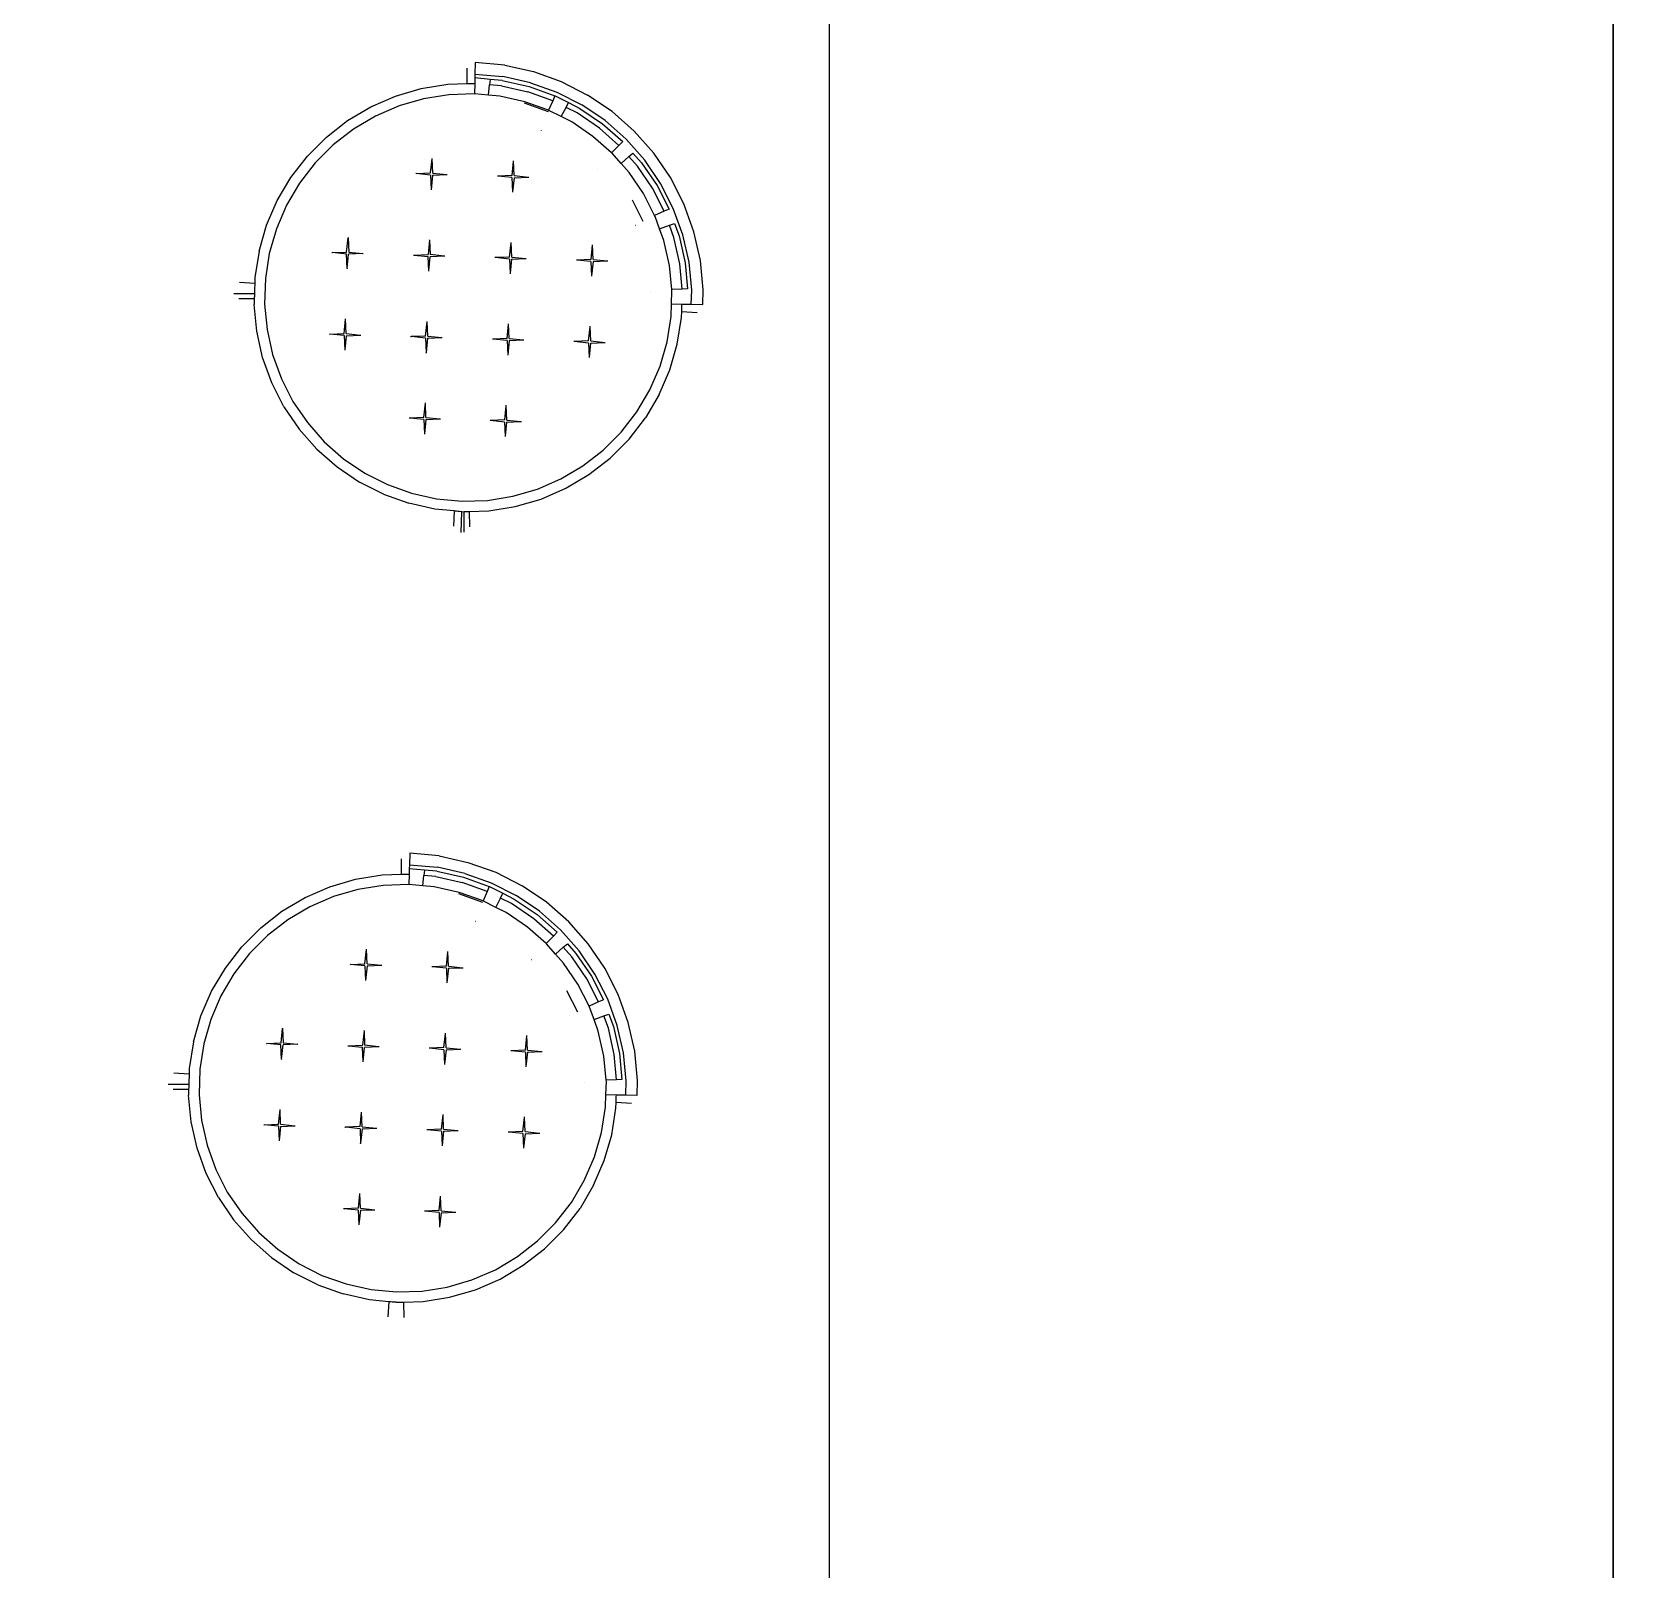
# Model space of a CAD drawing. Header units: millimetres. Extents: x -1966 to 205283, y -140015 to 7000.
# Drawn here: x 99962 to 101504, y -23410 to -21938 of the extents above; entities that cross this region are included whole.
import ezdxf

# ---------------------------------------------------------------- set-up
doc = ezdxf.new("R2010")
doc.units = ezdxf.units.MM
doc.header["$LTSCALE"] = 1000
doc.layers.add('草图平面 01', color=7, linetype='Continuous')

msp = doc.modelspace()

# ---------------------------------------------------------------- hatches: boundary and pattern name
h = msp.add_hatch()
h.set_pattern_fill('ANSI32', color=256)
h.set_pattern_definition([(45, (-300.8124, 21923.082), (-3.36759605, 3.36759605), []), (45, (-298.5674, 21923.082), (-3.36759605, 3.36759605), [])])
h.paths.add_polyline_path([(91775.1, -11556.3), (85475.1, -11556.3), (85475.1, -14456.3), (85675.1, -14456.3), (85675.1, -13956.3), (85675.1, -11756.3), (91775.1, -11756.3)])
h.paths.add_polyline_path([(85475.1, -17576.5), (85475.1, -17713.6, 0.468176), (88775.1, -22150.7), (90477.3, -25756.3), (91477.3, -25756.3), (96875.1, -25756.3), (96875.1, -25656.3), (96875.1, -25556.3), (90698.4, -25556.3), (90602.7, -25556.3), (88975.1, -22156.3), (88975.1, -21156.3), (88775.1, -21156.3), (88775.1, -21950.4, -0.465706), (85665.7, -17776.5), (87775.1, -17776.5), (87775.1, -17576.5), (85668.5, -17576.5), (85675.1, -17076.5), (85675.1, -15356.3), (85475.1, -15356.3)])
h.paths.add_polyline_path([(100725.1, -25556.3), (98875.1, -25556.3), (98875.1, -25756.3), (101675.1, -25756.3), (101675.1, -25356.3), (101475.1, -25356.3), (101475.1, -25556.3)])
h.paths.add_polyline_path([(101675.1, -11556.3), (101275.1, -11556.3), (101275.1, -11756.3), (101475.1, -11756.3), (101475.1, -11956.3), (101675.1, -11956.3)])

# ---------------------------------------------------------------- linework, layer by layer
for p, q in [((100725.1, -25556.3), (100725.1, -20556.3)), ((101475.1, -20556.3), (101475.1, -25556.3)), ((100378.6, -21987.6), (100378.5, -21972.9)), ((100386.3, -21967.6), (100386, -21978.4)), ((100386.3, -21967.4), (100386.3, -21967.6)), ((100414.5, -21970), (100386.3, -21967.4)), ((100414.5, -21970), (100442, -21976.1)), ((100334.6, -21992.3), (100360, -21988.2)), ((100360, -21988.2), (100378.6, -21987.6)), ((100378.6, -21987.6), (100378.8, -21987.6)), ((100378.8, -21987.6), (100379.5, -21987.6)), ((100379.5, -21987.6), (100380.6, -21987.6)), ((100380.6, -21987.6), (100382, -21987.5)), ((100382, -21987.5), (100383.6, -21987.5)), ((100383.6, -21987.5), (100385.7, -21987.4)), ((100385.7, -21987.4), (100385.4, -21997.4)), ((100385.9, -21982.2), (100385.7, -21987.4)), ((100386, -21978.4), (100385.9, -21982.2)), ((100400.5, -21983.6), (100385.9, -21982.2)), ((100386, -21978.4), (100412.8, -21980.9)), ((100399, -21998.6), (100400, -21988.7)), ((100400.5, -21983.6), (100400, -21988.7)), ((100411.4, -21989.8), (100400, -21988.7)), ((100412.1, -21984.7), (100400.5, -21983.6)), ((100411.4, -21989.8), (100436.5, -21995.4)), ((100412.1, -21984.7), (100437.9, -21990.4)), ((100439, -21986.7), (100412.8, -21980.9)), ((100437.9, -21990.4), (100462.4, -21999.2)), ((100439, -21986.7), (100464.3, -21995.8)), ((100442, -21976.1), (100468.6, -21985.7)), ((100468.6, -21985.7), (100493.8, -21998.5)), ((100286.2, -22009.7), (100309.9, -21999.5)), ((100309.9, -21999.5), (100334.6, -21992.3)), ((100336.8, -22002), (100313.3, -22008.9)), ((100360.9, -21998.2), (100336.8, -22002)), ((100385.4, -21997.4), (100360.9, -21998.2)), ((100399, -21998.6), (100385.4, -21997.4)), ((100409.8, -21999.7), (100399, -21998.6)), ((100433.7, -22005), (100409.8, -21999.7)), ((100456.4, -22013.1), (100433.7, -22005)), ((100460.4, -22003.9), (100436.5, -21995.4)), ((100460.4, -22003.9), (100456.4, -22013.1)), ((100462.4, -21999.2), (100460.4, -22003.9)), ((100462.4, -21999.2), (100462.8, -21999.3)), ((100462.8, -21999.3), (100475.5, -22005.8)), ((100464.3, -21995.8), (100488.3, -22007.9)), ((100473.1, -22010.4), (100475.5, -22005.8)), ((100475.5, -22005.8), (100486.3, -22011.3)), ((100517.2, -22014.3), (100493.8, -21998.5)), ((100264.1, -22022.9), (100286.2, -22009.7)), ((100290.8, -22018.7), (100269.7, -22031.1)), ((100313.3, -22008.9), (100290.8, -22018.7)), ((100456.2, -22014.6), (100433.3, -22006.4)), ((100456.8, -22013.2), (100456.4, -22013.1)), ((100468.6, -22019.2), (100456.8, -22013.2)), ((100468.6, -22019.2), (100473.1, -22010.4)), ((100478.6, -22024.3), (100468.6, -22019.2)), ((100483.7, -22015.7), (100473.1, -22010.4)), ((100505, -22030.2), (100483.7, -22015.7)), ((100486.3, -22011.3), (100508.1, -22026.1)), ((100510.5, -22023), (100488.3, -22007.9)), ((100538.4, -22033), (100517.2, -22014.3)), ((100243.8, -22038.7), (100264.1, -22022.9)), ((100269.7, -22031.1), (100250.4, -22046.2)), ((100449.4, -22032.6), (100449.4, -22032.7)), ((100498.9, -22038.1), (100478.6, -22024.3)), ((100523.8, -22046.7), (100505, -22030.2)), ((100508.1, -22026.1), (100527.4, -22043)), ((100530.7, -22040.8), (100510.5, -22023)), ((100557.1, -22054.2), (100538.4, -22033)), ((100225.6, -22056.9), (100243.8, -22038.7)), ((100250.4, -22046.2), (100233.1, -22063.5)), ((100516.7, -22053.8), (100498.9, -22038.1)), ((100523.8, -22046.7), (100516.7, -22053.8)), ((100527.4, -22043), (100523.8, -22046.7)), ((100548.5, -22060.9), (100530.7, -22040.8)), ((100209.8, -22077.3), (100225.6, -22056.9)), ((100233.1, -22063.5), (100218.1, -22082.9)), ((100343.5, -22073.1), (100344.9, -22059.5)), ((100344.9, -22059.5), (100344.9, -22059.2)), ((100345.5, -22073.2), (100344.9, -22059.5)), ((100421.5, -22075.5), (100422.9, -22061.9)), ((100422.9, -22061.9), (100422.9, -22061.5)), ((100423.5, -22075.6), (100422.9, -22061.9)), ((100517.2, -22054.2), (100516.7, -22053.8)), ((100525.8, -22063.9), (100517.2, -22054.2)), ((100525.8, -22063.9), (100533.3, -22057.3)), ((100533.5, -22072.6), (100525.8, -22063.9)), ((100533.3, -22057.3), (100537.2, -22054)), ((100541.4, -22066.5), (100533.3, -22057.3)), ((100537.2, -22054), (100545.4, -22063.3)), ((100555.9, -22087.7), (100541.4, -22066.5)), ((100545.4, -22063.3), (100560.3, -22085.1)), ((100563.6, -22083.1), (100548.5, -22060.9)), ((100573.1, -22077.5), (100557.1, -22054.2)), ((100196.8, -22099.4), (100209.8, -22077.3)), ((100218.1, -22082.9), (100205.7, -22104)), ((100329.8, -22073.7), (100329.5, -22073.7)), ((100329.8, -22073.7), (100343.5, -22073.1)), ((100343.4, -22075.1), (100329.8, -22073.7)), ((100343.4, -22075.1), (100344, -22089.2)), ((100345.4, -22075.2), (100344, -22089.2)), ((100345.4, -22075.2), (100359.1, -22074.6)), ((100345.5, -22073.2), (100359.1, -22074.6)), ((100359.1, -22074.6), (100359.5, -22074.6)), ((100407.8, -22076.1), (100407.4, -22076.1)), ((100421.5, -22075.5), (100407.8, -22076.1)), ((100421.4, -22077.5), (100407.8, -22076.1)), ((100421.4, -22077.5), (100422, -22091.2)), ((100423.4, -22077.6), (100422, -22091.2)), ((100423.4, -22077.6), (100437.1, -22077)), ((100423.5, -22075.6), (100437.1, -22077)), ((100437.1, -22077), (100437.4, -22077)), ((100503, -22069.4), (100503, -22069.4)), ((100547.3, -22092.8), (100533.5, -22072.6)), ((100575.8, -22107.1), (100563.6, -22083.1)), ((100585.9, -22102.7), (100573.1, -22077.5)), ((100422, -22091.2), (100422, -22091.5)), ((100557.9, -22113.7), (100547.3, -22092.8)), ((100567.1, -22109.7), (100555.9, -22087.7)), ((100560.3, -22085.1), (100571.8, -22107.6)), ((100186.6, -22123.1), (100196.8, -22099.4)), ((100205.7, -22104), (100196, -22126.5)), ((100547, -22119.6), (100536.6, -22099.1)), ((100567.1, -22109.7), (100557.9, -22113.7)), ((100558.4, -22114.6), (100557.9, -22113.7)), ((100571.8, -22107.6), (100567.1, -22109.7)), ((100585, -22132.3), (100575.8, -22107.1)), ((100595.5, -22129.3), (100585.9, -22102.7)), ((100179.4, -22147.8), (100186.6, -22123.1)), ((100196, -22126.5), (100189.2, -22150)), ((100539.5, -22123.2), (100539.4, -22123.2)), ((100562.7, -22126.5), (100558.4, -22114.6)), ((100562.7, -22126.5), (100572.1, -22123.1)), ((100566.7, -22137.7), (100562.7, -22126.5)), ((100572.1, -22123.1), (100576.9, -22121.4)), ((100576.3, -22134.9), (100572.1, -22123.1)), ((100576.9, -22121.4), (100581.3, -22133.4)), ((100601.7, -22156.8), (100595.5, -22129.3)), ((100263.2, -22148.8), (100264.6, -22135.1)), ((100264.6, -22134.8), (100264.6, -22135.1)), ((100264.6, -22135.1), (100265.2, -22148.8)), ((100342.5, -22137.5), (100341.1, -22151.1)), ((100342.5, -22137.5), (100342.6, -22137.1)), ((100342.5, -22137.5), (100343.1, -22151.2)), ((100419.1, -22153.5), (100420.5, -22139.8)), ((100420.5, -22139.8), (100420.5, -22139.5)), ((100421.1, -22153.5), (100420.5, -22139.8)), ((100497.1, -22155.8), (100498.5, -22142.2)), ((100498.5, -22142.2), (100498.5, -22141.9)), ((100499.1, -22155.9), (100498.5, -22142.2)), ((100572.1, -22161.6), (100566.7, -22137.7)), ((100582, -22160), (100576.3, -22134.9)), ((100581.3, -22133.4), (100587, -22159.2)), ((100590.9, -22158.6), (100585, -22132.3)), ((100179.4, -22147.8), (100175.4, -22173.2)), ((100189.2, -22150), (100185.4, -22174.2)), ((100249.1, -22149.3), (100249.5, -22149.3)), ((100249.5, -22149.3), (100263.2, -22148.8)), ((100263.1, -22150.8), (100249.5, -22149.3)), ((100263.7, -22164.4), (100263.1, -22150.8)), ((100263.7, -22164.4), (100265.1, -22150.8)), ((100278.8, -22150.2), (100265.1, -22150.8)), ((100265.2, -22148.8), (100278.8, -22150.2)), ((100278.8, -22150.2), (100279.1, -22150.2)), ((100327.1, -22151.7), (100327.5, -22151.7)), ((100327.5, -22151.7), (100341.1, -22151.1)), ((100327.5, -22151.7), (100341.1, -22153.1)), ((100341.7, -22166.8), (100341.1, -22153.1)), ((100341.7, -22166.8), (100343.1, -22153.2)), ((100356.8, -22152.6), (100343.1, -22151.2)), ((100356.8, -22152.6), (100343.1, -22153.2)), ((100357.1, -22152.6), (100356.8, -22152.6)), ((100405.4, -22154.1), (100405.1, -22154)), ((100419.1, -22153.5), (100405.4, -22154.1)), ((100419, -22155.5), (100405.4, -22154.1)), ((100419, -22155.5), (100419.6, -22169.1)), ((100421, -22155.5), (100419.6, -22169.1)), ((100421, -22155.5), (100434.7, -22154.9)), ((100421.1, -22153.5), (100434.7, -22154.9)), ((100434.7, -22154.9), (100435.1, -22155)), ((100483.4, -22156.4), (100483, -22156.4)), ((100497.1, -22155.8), (100483.4, -22156.4)), ((100497, -22157.8), (100483.4, -22156.4)), ((100497, -22157.8), (100497.6, -22171.5)), ((100499, -22157.9), (100497.6, -22171.5)), ((100499, -22157.9), (100512.7, -22157.3)), ((100499.1, -22155.9), (100512.7, -22157.3)), ((100512.7, -22157.3), (100513, -22157.3)), ((100584.3, -22184.2), (100582, -22160)), ((100587, -22159.2), (100589.4, -22184)), ((100593.4, -22185.3), (100590.9, -22158.6)), ((100604.4, -22185), (100601.7, -22156.8)), ((100175.4, -22173.2), (100175.2, -22179)), ((100185.4, -22174.2), (100184.6, -22198.7)), ((100263.7, -22164.4), (100263.7, -22164.8)), ((100341.7, -22167.1), (100341.7, -22166.8)), ((100419.6, -22169.1), (100419.6, -22169.5)), ((100497.6, -22171.5), (100497.6, -22171.8)), ((100574.3, -22184.6), (100572.1, -22161.6)), ((100155.2, -22188.3), (100175, -22188.3)), ((100175.2, -22179), (100160.6, -22178)), ((100174.9, -22191.2), (100174.8, -22192.3)), ((100175, -22188.3), (100174.9, -22189.8)), ((100174.9, -22189.8), (100174.9, -22191.2)), ((100175.1, -22184), (100175, -22188.3)), ((100175.2, -22181), (100175.1, -22182.4)), ((100175.1, -22182.4), (100175.1, -22184)), ((100175.2, -22179), (100175.2, -22179.2)), ((100175.2, -22179.2), (100175.2, -22179.9)), ((100175.2, -22179.9), (100175.2, -22181)), ((100553.7, -22186.6), (100553.7, -22186.5)), ((100574.1, -22198.2), (100574.4, -22185.9)), ((100584.3, -22184.2), (100574.3, -22184.6)), ((100574.4, -22185.9), (100574.3, -22184.6)), ((100589.4, -22184), (100584.3, -22184.2)), ((100593, -22198.7), (100593.4, -22185.3)), ((100604, -22199.1), (100604.4, -22185)), ((100160.1, -22193.3), (100174.8, -22193.3)), ((100174.8, -22193.3), (100174.6, -22199)), ((100177.1, -22224.6), (100174.6, -22199)), ((100174.8, -22192.3), (100174.8, -22193)), ((100174.8, -22193), (100174.8, -22193.3)), ((100184.6, -22198.7), (100187, -22223)), ((100573.7, -22210.4), (100574.1, -22198.2)), ((100574.1, -22198.2), (100584, -22198.5)), ((100583.6, -22211.3), (100583.8, -22205.6)), ((100583.8, -22204.7), (100583.9, -22203.6)), ((100583.8, -22205.4), (100583.8, -22204.7)), ((100583.8, -22205.6), (100583.8, -22205.4)), ((100583.8, -22205.6), (100598.5, -22206.6)), ((100583.9, -22202.2), (100584, -22200.6)), ((100583.9, -22203.6), (100583.9, -22202.2)), ((100584, -22198.5), (100593, -22198.7)), ((100584, -22200.6), (100584, -22198.5)), ((100593, -22198.7), (100604, -22199.1)), ((100260.8, -22226.7), (100262.2, -22213.1)), ((100262.2, -22213.1), (100262.2, -22212.8)), ((100262.8, -22226.8), (100262.2, -22213.1)), ((100338.8, -22229.1), (100340.2, -22215.5)), ((100340.2, -22215.5), (100340.2, -22215.1)), ((100340.8, -22229.1), (100340.2, -22215.5)), ((100416.7, -22231.4), (100418.2, -22217.8)), ((100418.2, -22217.8), (100418.2, -22217.5)), ((100418.7, -22231.5), (100418.2, -22217.8)), ((100494.7, -22233.8), (100496.1, -22220.2)), ((100496.1, -22220.2), (100496.1, -22219.8)), ((100496.7, -22233.8), (100496.1, -22220.2)), ((100569.9, -22234.6), (100573.7, -22210.4)), ((100579.6, -22236.8), (100583.6, -22211.3)), ((100182.7, -22249.7), (100177.1, -22224.6)), ((100187, -22223), (100192.3, -22246.9)), ((100246.8, -22227.3), (100247.1, -22227.3)), ((100247.1, -22227.3), (100260.8, -22226.7)), ((100260.8, -22228.7), (100247.1, -22227.3)), ((100260.8, -22228.7), (100261.3, -22242.4)), ((100262.8, -22228.8), (100261.3, -22242.4)), ((100262.8, -22226.8), (100276.4, -22228.2)), ((100262.8, -22228.8), (100276.4, -22228.2)), ((100276.4, -22228.2), (100276.8, -22228.2)), ((100324.4, -22229.6), (100324.8, -22229.7)), ((100325.1, -22229.7), (100324.8, -22229.7)), ((100338.8, -22229.1), (100325.1, -22229.7)), ((100338.7, -22231.1), (100325.1, -22229.7)), ((100338.7, -22231.1), (100339.3, -22244.8)), ((100340.7, -22231.1), (100339.3, -22244.8)), ((100340.7, -22231.1), (100354.4, -22230.6)), ((100340.8, -22229.1), (100354.4, -22230.6)), ((100354.4, -22230.6), (100354.7, -22230.6)), ((100403.1, -22232), (100402.7, -22232)), ((100416.7, -22231.4), (100403.1, -22232)), ((100416.7, -22233.4), (100403.1, -22232)), ((100416.7, -22233.4), (100417.3, -22247.1)), ((100418.7, -22233.5), (100417.3, -22247.1)), ((100418.7, -22231.5), (100432.4, -22232.9)), ((100418.7, -22233.5), (100432.4, -22232.9)), ((100432.4, -22232.9), (100432.7, -22232.9)), ((100481, -22234.4), (100480.7, -22234.4)), ((100494.7, -22233.8), (100481, -22234.4)), ((100494.6, -22235.8), (100481, -22234.4)), ((100494.6, -22235.8), (100495.2, -22249.5)), ((100496.6, -22235.8), (100495.2, -22249.5)), ((100496.6, -22235.8), (100510.3, -22235.3)), ((100496.7, -22233.8), (100510.3, -22235.3)), ((100510.3, -22235.3), (100510.7, -22235.3)), ((100563.1, -22258.1), (100569.9, -22234.6)), ((100572.5, -22261.5), (100579.6, -22236.8)), ((100191.5, -22273.9), (100182.7, -22249.7)), ((100192.3, -22246.9), (100200.7, -22270)), ((100261.3, -22242.4), (100261.3, -22242.7)), ((100339.3, -22244.8), (100339.3, -22245.1)), ((100339.3, -22245.4), (100339.3, -22245.1)), ((100417.3, -22247.1), (100417.3, -22247.5)), ((100495.2, -22249.5), (100495.2, -22249.8)), ((100553.4, -22280.6), (100563.1, -22258.1)), ((100562.3, -22285.1), (100572.5, -22261.5)), ((100203.2, -22296.9), (100191.5, -22273.9)), ((100200.7, -22270), (100211.8, -22291.8)), ((100540.9, -22301.7), (100553.4, -22280.6)), ((100203.2, -22296.9), (100217.7, -22318.1)), ((100211.8, -22291.8), (100225.6, -22312)), ((100337.1, -22307.1), (100338.5, -22293.4)), ((100338.5, -22293.4), (100338.6, -22293.1)), ((100339.1, -22307.1), (100338.5, -22293.4)), ((100414.4, -22309.4), (100415.8, -22295.8)), ((100415.8, -22295.8), (100415.8, -22295.4)), ((100416.4, -22309.5), (100415.8, -22295.8)), ((100562.3, -22285.1), (100549.2, -22307.3)), ((100225.6, -22312), (100241.8, -22330.3)), ((100323.5, -22307.7), (100323.1, -22307.6)), ((100337.1, -22307.1), (100323.5, -22307.7)), ((100337.1, -22309.1), (100323.5, -22307.7)), ((100337.1, -22309.1), (100337.7, -22322.7)), ((100339.1, -22309.1), (100337.7, -22322.7)), ((100339.1, -22307.1), (100352.8, -22308.5)), ((100339.1, -22309.1), (100352.8, -22308.5)), ((100352.8, -22308.5), (100353.1, -22308.5)), ((100400.7, -22310), (100400.4, -22310)), ((100414.4, -22309.4), (100400.7, -22310)), ((100414.3, -22311.4), (100400.7, -22310)), ((100414.3, -22311.4), (100414.9, -22325.1)), ((100416.3, -22311.5), (100414.9, -22325.1)), ((100416.3, -22311.5), (100430, -22310.9)), ((100416.4, -22309.5), (100430, -22310.9)), ((100430, -22310.9), (100430.4, -22310.9)), ((100526, -22321.1), (100540.9, -22301.7)), ((100533.5, -22327.7), (100549.2, -22307.3)), ((100234.7, -22337.4), (100217.7, -22318.1)), ((100337.7, -22322.7), (100337.7, -22323.1)), ((100414.9, -22325.1), (100414.9, -22325.4)), ((100508.7, -22338.4), (100526, -22321.1)), ((100515.3, -22345.9), (100533.5, -22327.7)), ((100234.7, -22337.4), (100254.1, -22354.4)), ((100241.8, -22330.3), (100260.2, -22346.5)), ((100489.3, -22353.4), (100508.7, -22338.4)), ((100254.1, -22354.4), (100275.4, -22368.9)), ((100260.2, -22346.5), (100280.5, -22360.3)), ((100280.5, -22360.3), (100302.3, -22371.3)), ((100468.3, -22365.9), (100489.3, -22353.4)), ((100495, -22361.7), (100515.3, -22345.9)), ((100298.3, -22380.5), (100275.4, -22368.9)), ((100302.3, -22371.3), (100325.3, -22379.6)), ((100422.3, -22382.5), (100445.8, -22375.7)), ((100445.8, -22375.7), (100468.3, -22365.9)), ((100449.2, -22385.1), (100472.8, -22374.8)), ((100472.8, -22374.8), (100495, -22361.7)), ((100298.3, -22380.5), (100322.6, -22389.2)), ((100347.7, -22394.8), (100322.6, -22389.2)), ((100325.3, -22379.6), (100349.3, -22384.9)), ((100349.3, -22384.9), (100373.6, -22387.2)), ((100373.6, -22387.2), (100398.1, -22386.4)), ((100398.1, -22386.4), (100422.3, -22382.5)), ((100424.5, -22392.3), (100449.2, -22385.1)), ((100366.2, -22396.5), (100347.7, -22394.8)), ((100366.2, -22396.5), (100365.3, -22411.2)), ((100366.5, -22396.6), (100366.2, -22396.5)), ((100367.2, -22396.6), (100366.5, -22396.6)), ((100368.3, -22396.7), (100367.2, -22396.6)), ((100369.6, -22396.9), (100368.3, -22396.7)), ((100371.2, -22397), (100369.6, -22396.9)), ((100373.3, -22397.2), (100371.2, -22397)), ((100372.7, -22417), (100373.3, -22397.2)), ((100373.3, -22397.2), (100375.5, -22397.1)), ((100375.5, -22397.1), (100377, -22397.1)), ((100375.6, -22416.9), (100375.5, -22397.1)), ((100377, -22397.1), (100378.4, -22397)), ((100378.4, -22397), (100379.5, -22397)), ((100379.5, -22397), (100380.2, -22397)), ((100380.2, -22397), (100380.5, -22397)), ((100380.5, -22397), (100399.1, -22396.4)), ((100380.5, -22397), (100380.6, -22411.7)), ((100399.1, -22396.4), (100424.5, -22392.3)), ((100315.8, -22744.2), (100315.7, -22729.5)), ((100323.6, -22724.2), (100323.2, -22735)), ((100323.6, -22724), (100323.6, -22724.2)), ((100351.7, -22726.6), (100323.6, -22724)), ((100351.7, -22726.6), (100379.3, -22732.8)), ((100271.8, -22748.9), (100297.2, -22744.8)), ((100297.2, -22744.8), (100315.8, -22744.2)), ((100315.8, -22744.2), (100316, -22744.2)), ((100316, -22744.2), (100316.8, -22744.2)), ((100316.8, -22744.2), (100317.9, -22744.2)), ((100317.9, -22744.2), (100319.3, -22744.1)), ((100319.3, -22744.1), (100320.8, -22744.1)), ((100320.8, -22744.1), (100323, -22744)), ((100323, -22744), (100322.6, -22754)), ((100323.1, -22738.9), (100323, -22744)), ((100323.2, -22735), (100323.1, -22738.9)), ((100337.7, -22740.2), (100323.1, -22738.9)), ((100323.2, -22735), (100350, -22737.5)), ((100336.2, -22755.3), (100337.2, -22745.3)), ((100337.7, -22740.2), (100337.2, -22745.3)), ((100348.6, -22746.4), (100337.2, -22745.3)), ((100349.4, -22741.3), (100337.7, -22740.2)), ((100348.6, -22746.4), (100373.7, -22752)), ((100349.4, -22741.3), (100375.1, -22747)), ((100376.2, -22743.3), (100350, -22737.5)), ((100376.2, -22743.3), (100401.5, -22752.4)), ((100379.3, -22732.8), (100405.9, -22742.3)), ((100405.9, -22742.3), (100431.1, -22755.1)), ((100223.5, -22766.4), (100247.1, -22756.1)), ((100247.1, -22756.1), (100271.8, -22748.9)), ((100274, -22758.7), (100250.5, -22765.5)), ((100298.2, -22754.8), (100274, -22758.7)), ((100322.6, -22754), (100298.2, -22754.8)), ((100336.2, -22755.3), (100322.6, -22754)), ((100347, -22756.3), (100336.2, -22755.3)), ((100370.9, -22761.6), (100347, -22756.3)), ((100393.7, -22769.7), (100370.9, -22761.6)), ((100397.6, -22760.6), (100373.7, -22752)), ((100375.1, -22747), (100399.6, -22755.8)), ((100397.6, -22760.6), (100393.7, -22769.7)), ((100399.6, -22755.8), (100397.6, -22760.6)), ((100399.6, -22755.8), (100400, -22756)), ((100400, -22756), (100412.7, -22762.4)), ((100401.5, -22752.4), (100425.5, -22764.6)), ((100454.4, -22771), (100431.1, -22755.1)), ((100201.3, -22779.5), (100223.5, -22766.4)), ((100228, -22775.3), (100207, -22787.8)), ((100250.5, -22765.5), (100228, -22775.3)), ((100393.4, -22771.2), (100370.5, -22763)), ((100394, -22769.9), (100393.7, -22769.7)), ((100405.8, -22775.9), (100394, -22769.9)), ((100405.8, -22775.9), (100410.4, -22767)), ((100415.8, -22780.9), (100405.8, -22775.9)), ((100410.4, -22767), (100412.7, -22762.4)), ((100420.9, -22772.3), (100410.4, -22767)), ((100412.7, -22762.4), (100423.5, -22767.9)), ((100442.2, -22786.8), (100420.9, -22772.3)), ((100423.5, -22767.9), (100445.4, -22782.7)), ((100447.7, -22779.6), (100425.5, -22764.6)), ((100475.7, -22789.6), (100454.4, -22771)), ((100181, -22795.3), (100201.3, -22779.5)), ((100207, -22787.8), (100187.6, -22802.8)), ((100386.7, -22789.3), (100386.6, -22789.4)), ((100436.1, -22794.7), (100415.8, -22780.9)), ((100461, -22803.3), (100442.2, -22786.8)), ((100445.4, -22782.7), (100464.6, -22799.7)), ((100467.9, -22797.4), (100447.7, -22779.6)), ((100494.4, -22810.8), (100475.7, -22789.6)), ((100162.8, -22813.5), (100181, -22795.3)), ((100187.6, -22802.8), (100170.3, -22820.1)), ((100454, -22810.4), (100436.1, -22794.7)), ((100461, -22803.3), (100454, -22810.4)), ((100464.6, -22799.7), (100461, -22803.3)), ((100485.7, -22817.5), (100467.9, -22797.4)), ((100147.1, -22833.9), (100162.8, -22813.5)), ((100170.3, -22820.1), (100155.3, -22839.5)), ((100280.7, -22829.8), (100282.1, -22816.1)), ((100282.1, -22816.1), (100282.1, -22815.8)), ((100282.7, -22829.8), (100282.1, -22816.1)), ((100358.7, -22832.1), (100360.1, -22818.5)), ((100360.1, -22818.5), (100360.1, -22818.2)), ((100360.7, -22832.2), (100360.1, -22818.5)), ((100454.5, -22810.9), (100454, -22810.4)), ((100463, -22820.5), (100454.5, -22810.9)), ((100463, -22820.5), (100470.5, -22814)), ((100470.7, -22829.2), (100463, -22820.5)), ((100470.5, -22814), (100474.4, -22810.6)), ((100478.6, -22823.1), (100470.5, -22814)), ((100474.4, -22810.6), (100482.6, -22819.9)), ((100493.1, -22844.3), (100478.6, -22823.1)), ((100482.6, -22819.9), (100497.5, -22841.7)), ((100500.8, -22839.7), (100485.7, -22817.5)), ((100510.3, -22834.1), (100494.4, -22810.8)), ((100134, -22856.1), (100147.1, -22833.9)), ((100267, -22830.4), (100266.7, -22830.3)), ((100267, -22830.4), (100280.7, -22829.8)), ((100280.7, -22831.8), (100267, -22830.4)), ((100280.7, -22831.8), (100281.2, -22845.8)), ((100282.7, -22831.8), (100281.2, -22845.8)), ((100282.7, -22829.8), (100296.3, -22831.2)), ((100282.7, -22831.8), (100296.3, -22831.2)), ((100296.3, -22831.2), (100296.7, -22831.3)), ((100345, -22832.7), (100344.7, -22832.7)), ((100358.7, -22832.1), (100345, -22832.7)), ((100358.6, -22834.1), (100345, -22832.7)), ((100358.6, -22834.1), (100359.2, -22847.8)), ((100360.6, -22834.2), (100359.2, -22847.8)), ((100360.6, -22834.2), (100374.3, -22833.6)), ((100360.7, -22832.2), (100374.3, -22833.6)), ((100374.3, -22833.6), (100374.7, -22833.6)), ((100440.3, -22826), (100440.2, -22826)), ((100484.5, -22849.4), (100470.7, -22829.2)), ((100523.1, -22859.3), (100510.3, -22834.1)), ((100155.3, -22839.5), (100142.9, -22860.6)), ((100359.2, -22847.8), (100359.2, -22848.1)), ((100495.2, -22870.3), (100484.5, -22849.4)), ((100504.3, -22866.3), (100493.1, -22844.3)), ((100497.5, -22841.7), (100509, -22864.2)), ((100513.1, -22863.7), (100500.8, -22839.7)), ((100123.8, -22879.7), (100134, -22856.1)), ((100142.9, -22860.6), (100133.2, -22883.1)), ((100484.3, -22876.2), (100473.8, -22855.8)), ((100504.3, -22866.3), (100495.2, -22870.3)), ((100509, -22864.2), (100504.3, -22866.3)), ((100522.2, -22889), (100513.1, -22863.7)), ((100532.7, -22885.9), (100523.1, -22859.3)), ((100116.6, -22904.4), (100123.8, -22879.7)), ((100133.2, -22883.1), (100126.4, -22906.6)), ((100476.7, -22879.8), (100476.7, -22879.8)), ((100495.6, -22871.3), (100495.2, -22870.3)), ((100499.9, -22883.1), (100495.6, -22871.3)), ((100499.9, -22883.1), (100509.3, -22879.7)), ((100504, -22894.3), (100499.9, -22883.1)), ((100509.3, -22879.7), (100514.1, -22878)), ((100513.6, -22891.5), (100509.3, -22879.7)), ((100514.1, -22878), (100518.5, -22890)), ((100200.4, -22905.4), (100201.8, -22891.8)), ((100201.8, -22891.4), (100201.8, -22891.8)), ((100201.8, -22891.8), (100202.4, -22905.4)), ((100279.8, -22894.1), (100278.4, -22907.7)), ((100279.8, -22894.1), (100279.8, -22893.8)), ((100279.8, -22894.1), (100280.4, -22907.8)), ((100356.3, -22910.1), (100357.7, -22896.5)), ((100357.7, -22896.5), (100357.8, -22896.1)), ((100358.3, -22910.2), (100357.7, -22896.5)), ((100434.3, -22912.4), (100435.7, -22898.8)), ((100435.7, -22898.8), (100435.7, -22898.5)), ((100436.3, -22912.5), (100435.7, -22898.8)), ((100509.3, -22918.2), (100504, -22894.3)), ((100519.2, -22916.6), (100513.6, -22891.5)), ((100518.5, -22890), (100524.3, -22915.8)), ((100528.1, -22915.2), (100522.2, -22889)), ((100538.9, -22913.4), (100532.7, -22885.9)), ((100116.6, -22904.4), (100112.6, -22929.9)), ((100126.4, -22906.6), (100122.6, -22930.8)), ((100186.4, -22906), (100186.7, -22906)), ((100186.7, -22906), (100200.4, -22905.4)), ((100200.3, -22907.4), (100186.7, -22906)), ((100200.9, -22921.1), (100200.3, -22907.4)), ((100200.9, -22921.1), (100202.3, -22907.4)), ((100216, -22906.9), (100202.3, -22907.4)), ((100202.4, -22905.4), (100216, -22906.9)), ((100216, -22906.9), (100216.4, -22906.9)), ((100264.3, -22908.3), (100264.7, -22908.3)), ((100264.7, -22908.3), (100278.4, -22907.7)), ((100264.7, -22908.3), (100278.3, -22909.7)), ((100278.9, -22923.4), (100278.3, -22909.7)), ((100278.9, -22923.4), (100280.3, -22909.8)), ((100294, -22909.2), (100280.3, -22909.8)), ((100294, -22909.2), (100280.4, -22907.8)), ((100294.3, -22909.2), (100294, -22909.2)), ((100342.7, -22910.7), (100342.3, -22910.7)), ((100356.3, -22910.1), (100342.7, -22910.7)), ((100356.3, -22912.1), (100342.7, -22910.7)), ((100356.3, -22912.1), (100356.9, -22925.8)), ((100358.3, -22912.1), (100356.9, -22925.8)), ((100358.3, -22910.2), (100372, -22911.6)), ((100358.3, -22912.1), (100372, -22911.6)), ((100372, -22911.6), (100372.3, -22911.6)), ((100420.6, -22913), (100420.3, -22913)), ((100434.3, -22912.4), (100420.6, -22913)), ((100434.2, -22914.4), (100420.6, -22913)), ((100434.2, -22914.4), (100434.8, -22928.1)), ((100436.2, -22914.5), (100434.8, -22928.1)), ((100436.2, -22914.5), (100449.9, -22913.9)), ((100436.3, -22912.5), (100449.9, -22913.9)), ((100449.9, -22913.9), (100450.3, -22913.9)), ((100524.3, -22915.8), (100526.6, -22940.6)), ((100530.7, -22941.9), (100528.1, -22915.2)), ((100541.6, -22941.6), (100538.9, -22913.4)), ((100112.6, -22929.9), (100112.5, -22935.6)), ((100122.6, -22930.8), (100121.9, -22955.3)), ((100200.9, -22921.1), (100200.9, -22921.4)), ((100278.9, -22923.8), (100278.9, -22923.4)), ((100356.9, -22925.8), (100356.9, -22926.1)), ((100434.8, -22928.1), (100434.8, -22928.5)), ((100511.5, -22941.2), (100509.3, -22918.2)), ((100521.5, -22940.8), (100519.2, -22916.6)), ((100092.4, -22945), (100112.2, -22944.9)), ((100112.5, -22935.6), (100097.8, -22934.6)), ((100112.2, -22944.9), (100112.1, -22946.4)), ((100112.1, -22946.4), (100112.1, -22947.8)), ((100112.3, -22940.6), (100112.2, -22944.9)), ((100112.4, -22939), (100112.3, -22940.6)), ((100112.5, -22935.8), (100112.4, -22936.5)), ((100112.4, -22936.5), (100112.4, -22937.7)), ((100112.4, -22937.7), (100112.4, -22939)), ((100112.5, -22935.6), (100112.5, -22935.8)), ((100490.9, -22943.2), (100490.9, -22943.2)), ((100511.3, -22954.8), (100511.7, -22942.6)), ((100521.5, -22940.8), (100511.5, -22941.2)), ((100511.7, -22942.6), (100511.5, -22941.2)), ((100526.6, -22940.6), (100521.5, -22940.8)), ((100530.3, -22955.4), (100530.7, -22941.9)), ((100541.2, -22955.7), (100541.6, -22941.6)), ((100097.3, -22949.9), (100112, -22949.9)), ((100112, -22949.9), (100111.9, -22955.6)), ((100114.3, -22981.2), (100111.9, -22955.6)), ((100112.1, -22948.9), (100112, -22949.6)), ((100112, -22949.6), (100112, -22949.9)), ((100112.1, -22947.8), (100112.1, -22948.9)), ((100121.9, -22955.3), (100124.2, -22979.6)), ((100510.9, -22967), (100511.3, -22954.8)), ((100511.3, -22954.8), (100521.3, -22955.1)), ((100520.9, -22968), (100521, -22962.2)), ((100521, -22962.2), (100521.1, -22962)), ((100521, -22962.2), (100535.7, -22963.2)), ((100521.1, -22960.2), (100521.2, -22958.8)), ((100521.1, -22961.3), (100521.1, -22960.2)), ((100521.1, -22962), (100521.1, -22961.3)), ((100521.2, -22957.2), (100521.3, -22955.1)), ((100521.2, -22958.8), (100521.2, -22957.2)), ((100521.3, -22955.1), (100530.3, -22955.4)), ((100530.3, -22955.4), (100541, -22955.7)), ((100541, -22955.7), (100541.2, -22955.7)), ((100198.1, -22983.3), (100199.5, -22969.7)), ((100199.5, -22969.7), (100199.5, -22969.4)), ((100200, -22983.4), (100199.5, -22969.7)), ((100276, -22985.7), (100277.4, -22972.1)), ((100277.4, -22972.1), (100277.4, -22971.7)), ((100278, -22985.8), (100277.4, -22972.1)), ((100354, -22988.1), (100355.4, -22974.4)), ((100355.4, -22974.4), (100355.4, -22974.1)), ((100356, -22988.1), (100355.4, -22974.4)), ((100431.9, -22990.4), (100433.4, -22976.8)), ((100433.4, -22976.8), (100433.4, -22976.4)), ((100433.9, -22990.5), (100433.4, -22976.8)), ((100507.1, -22991.2), (100510.9, -22967)), ((100516.9, -22993.4), (100520.9, -22968)), ((100120, -23006.3), (100114.3, -22981.2)), ((100124.2, -22979.6), (100129.6, -23003.5)), ((100184, -22983.9), (100184.4, -22983.9)), ((100184.4, -22983.9), (100198.1, -22983.3)), ((100198, -22985.3), (100184.4, -22983.9)), ((100198, -22985.3), (100198.6, -22999)), ((100200, -22985.4), (100198.6, -22999)), ((100200, -22983.4), (100213.7, -22984.8)), ((100200, -22985.4), (100213.7, -22984.8)), ((100213.7, -22984.8), (100214, -22984.8)), ((100261.6, -22986.3), (100262, -22986.3)), ((100262.3, -22986.3), (100262, -22986.3)), ((100276, -22985.7), (100262.3, -22986.3)), ((100276, -22987.7), (100262.3, -22986.3)), ((100276, -22987.7), (100276.5, -23001.4)), ((100278, -22987.8), (100276.5, -23001.4)), ((100278, -22985.8), (100291.6, -22987.2)), ((100278, -22987.8), (100291.6, -22987.2)), ((100291.6, -22987.2), (100292, -22987.2)), ((100340.3, -22988.6), (100340, -22988.6)), ((100354, -22988.1), (100340.3, -22988.6)), ((100353.9, -22990.1), (100340.3, -22988.6)), ((100353.9, -22990.1), (100354.5, -23003.7)), ((100355.9, -22990.1), (100354.5, -23003.7)), ((100355.9, -22990.1), (100369.6, -22989.5)), ((100356, -22988.1), (100369.6, -22989.5)), ((100369.6, -22989.5), (100369.9, -22989.5)), ((100418.3, -22991), (100417.9, -22991)), ((100431.9, -22990.4), (100418.3, -22991)), ((100431.9, -22992.4), (100418.3, -22991)), ((100431.9, -22992.4), (100432.5, -23006.1)), ((100433.9, -22992.5), (100432.5, -23006.1)), ((100433.9, -22990.5), (100447.6, -22991.9)), ((100433.9, -22992.5), (100447.6, -22991.9)), ((100447.6, -22991.9), (100447.9, -22991.9)), ((100500.3, -23014.7), (100507.1, -22991.2)), ((100128.7, -23030.6), (100120, -23006.3)), ((100129.6, -23003.5), (100137.9, -23026.6)), ((100198.6, -22999), (100198.6, -22999.4)), ((100276.5, -23001.4), (100276.5, -23001.7)), ((100276.5, -23002.1), (100276.5, -23001.7)), ((100354.5, -23003.7), (100354.5, -23004.1)), ((100432.5, -23006.1), (100432.5, -23006.4)), ((100509.7, -23018.1), (100516.9, -22993.4)), ((100490.6, -23037.2), (100500.3, -23014.7)), ((100499.5, -23041.8), (100509.7, -23018.1)), ((100140.4, -23053.5), (100128.7, -23030.6)), ((100137.9, -23026.6), (100149, -23048.4)), ((100478.2, -23058.3), (100490.6, -23037.2)), ((100140.4, -23053.5), (100154.9, -23074.8)), ((100149, -23048.4), (100162.8, -23068.6)), ((100274.4, -23063.7), (100275.8, -23050.1)), ((100275.8, -23050.1), (100275.8, -23049.7)), ((100276.4, -23063.7), (100275.8, -23050.1)), ((100351.6, -23066), (100353, -23052.4)), ((100353, -23052.4), (100353, -23052.1)), ((100353.6, -23066.1), (100353, -23052.4)), ((100499.5, -23041.8), (100486.5, -23063.9)), ((100162.8, -23068.6), (100179, -23087)), ((100260.7, -23064.3), (100260.3, -23064.3)), ((100274.4, -23063.7), (100260.7, -23064.3)), ((100274.3, -23065.7), (100260.7, -23064.3)), ((100274.3, -23065.7), (100274.9, -23079.4)), ((100276.3, -23065.7), (100274.9, -23079.4)), ((100276.3, -23065.7), (100290, -23065.2)), ((100276.4, -23063.7), (100290, -23065.2)), ((100290, -23065.2), (100290.3, -23065.2)), ((100337.9, -23066.6), (100337.6, -23066.6)), ((100351.6, -23066), (100337.9, -23066.6)), ((100351.6, -23068), (100337.9, -23066.6)), ((100351.6, -23068), (100352.1, -23081.7)), ((100353.6, -23068.1), (100352.1, -23081.7)), ((100353.6, -23066.1), (100367.2, -23067.5)), ((100353.6, -23068.1), (100367.2, -23067.5)), ((100367.2, -23067.5), (100367.6, -23067.5)), ((100463.2, -23077.7), (100478.2, -23058.3)), ((100470.7, -23084.3), (100486.5, -23063.9)), ((100172, -23094), (100154.9, -23074.8)), ((100274.9, -23079.4), (100274.9, -23079.7)), ((100352.1, -23081.7), (100352.1, -23082)), ((100445.9, -23095), (100463.2, -23077.7)), ((100452.5, -23102.5), (100470.7, -23084.3)), ((100172, -23094), (100191.3, -23111)), ((100179, -23087), (100197.4, -23103.1)), ((100426.6, -23110.1), (100445.9, -23095)), ((100191.3, -23111), (100212.6, -23125.5)), ((100197.4, -23103.1), (100217.7, -23116.9)), ((100405.5, -23122.6), (100426.6, -23110.1)), ((100432.2, -23118.3), (100452.5, -23102.5)), ((100235.6, -23137.2), (100212.6, -23125.5)), ((100217.7, -23116.9), (100239.5, -23128)), ((100239.5, -23128), (100262.6, -23136.2)), ((100383, -23132.3), (100405.5, -23122.6)), ((100386.4, -23141.7), (100410, -23131.5)), ((100410, -23131.5), (100432.2, -23118.3)), ((100235.6, -23137.2), (100259.8, -23145.8)), ((100284.9, -23151.4), (100259.8, -23145.8)), ((100262.6, -23136.2), (100286.5, -23141.5)), ((100286.5, -23141.5), (100310.9, -23143.8)), ((100310.9, -23143.8), (100335.3, -23143)), ((100335.3, -23143), (100359.5, -23139.2)), ((100359.5, -23139.2), (100383, -23132.3)), ((100361.7, -23148.9), (100386.4, -23141.7)), ((100303.4, -23153.2), (100284.9, -23151.4)), ((100303.4, -23153.2), (100302.5, -23167.8)), ((100303.7, -23153.2), (100303.4, -23153.2)), ((100304.4, -23153.2), (100303.7, -23153.2)), ((100305.5, -23153.3), (100304.4, -23153.2)), ((100306.9, -23153.5), (100305.5, -23153.3)), ((100308.4, -23153.6), (100306.9, -23153.5)), ((100310.6, -23153.8), (100308.4, -23153.6)), ((100310.6, -23153.8), (100312.7, -23153.7)), ((100312.7, -23153.7), (100314.3, -23153.7)), ((100314.3, -23153.7), (100315.7, -23153.7)), ((100315.7, -23153.7), (100316.8, -23153.6)), ((100316.8, -23153.6), (100317.5, -23153.6)), ((100317.5, -23153.6), (100317.7, -23153.6)), ((100317.7, -23153.6), (100336.3, -23153)), ((100317.7, -23153.6), (100317.8, -23168.3)), ((100336.3, -23153), (100361.7, -23148.9))]:
    msp.add_line(p, q)
at = {"layer": '草图平面 01'}
for p, q in [((101475.1, -25556.3), (101475.1, -13756.3)), ((101475.1, -22056.3), (101475.1, -25556.3))]:
    msp.add_line(p, q, dxfattribs=at)

doc.saveas('drawing.dxf')
